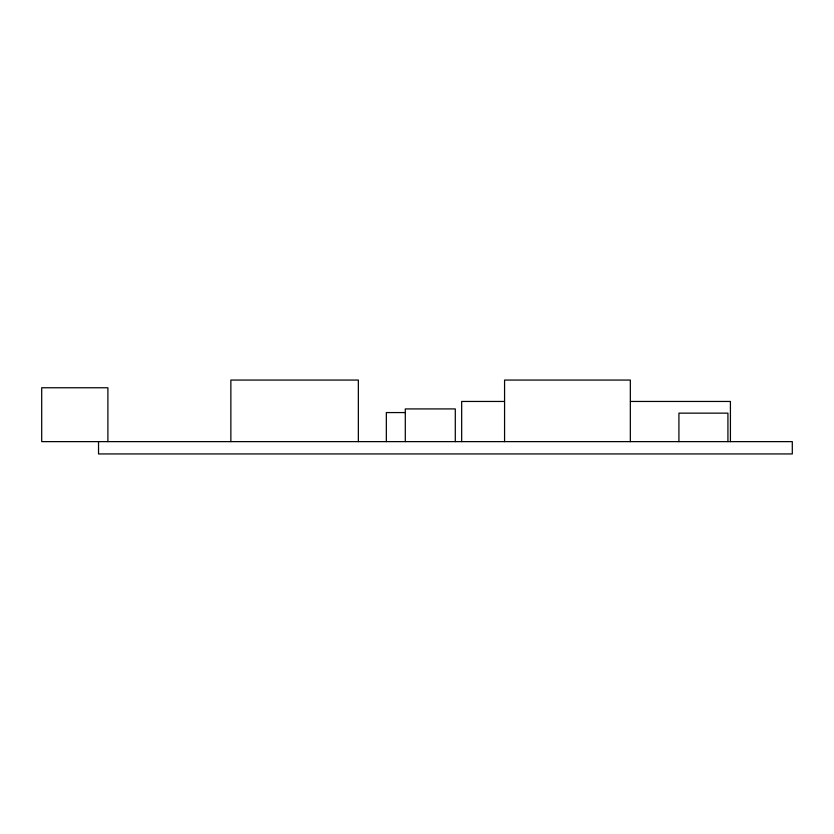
<?xml version="1.0" encoding="UTF-8"?>
<svg xmlns="http://www.w3.org/2000/svg" width="834" height="834" viewBox="0 0 834 834"><rect width="100%" height="100%" fill="white"/><g stroke="black" fill="none" stroke-linecap="round" stroke-linejoin="round"><path stroke-width="1.25" d="M504.507 401.456L461.671 401.456L461.671 441.624M630.452 401.456L730.417 401.456L730.417 441.624M405.136 412.569L386.34 412.569L386.34 441.624M727.926 441.624L727.926 413.143L678.918 413.143L678.918 441.624M630.337 441.624L630.337 380.064L504.57 380.064L504.57 441.624M455.291 441.624L455.291 408.921L405.293 408.921L405.293 441.624M358.349 441.624L358.349 380.064L230.862 380.064L230.862 441.624M107.899 441.624L107.899 387.758L41.7 387.758L41.7 441.624L792.3 441.624L792.3 453.936L98.537 453.936L98.537 441.624"/></g></svg>
